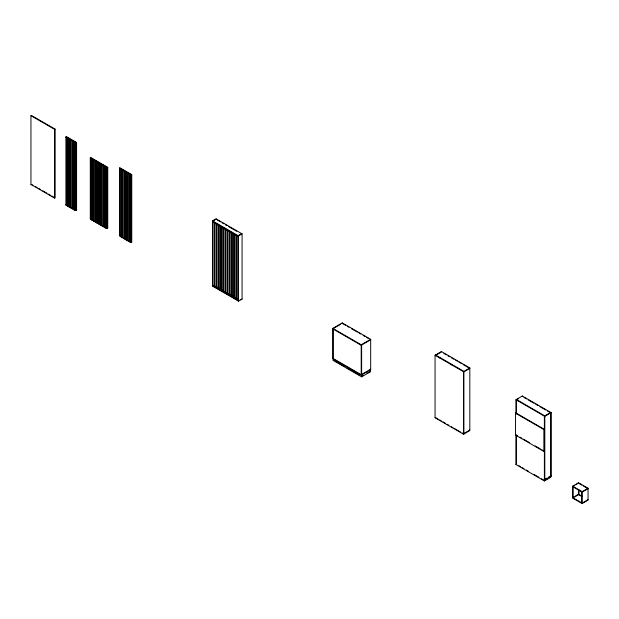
<?xml version="1.0" encoding="UTF-8"?>
<svg xmlns="http://www.w3.org/2000/svg" width="619" height="619" viewBox="0 0 619 619"><rect width="100%" height="100%" fill="white"/><g stroke="black" fill="none" stroke-linecap="round" stroke-linejoin="round"><path stroke-width="0.93" d="M30.95 115.676L31.376 115.428L55.06 129.1L55.06 197.887L54.634 198.126L30.95 184.454L30.95 115.676L54.634 129.348L55.06 129.1M66.403 137.101L65.978 137.348L67.162 138.029L67.162 205.856L65.978 205.175L65.978 136.853L66.403 136.613L76.594 142.486L76.594 210.313L76.16 210.561L72.245 208.301M67.162 138.029L67.587 137.789M70.682 207.396L67.587 206.104L67.587 138.277L68.013 138.029M67.587 138.277L69.196 138.718L69.196 207.032L70.814 207.473M69.196 207.032L69.63 206.785L69.63 138.958L69.196 139.205L70.814 139.646M72.423 208.402L70.814 207.961L70.814 140.134L71.239 139.894M70.814 140.134L72.423 140.575L72.423 208.889L74.032 209.33M72.849 140.823L72.423 141.07L74.032 141.503L74.032 209.818L75.216 210.506L75.642 210.259L75.642 142.432L74.032 141.999L74.458 141.751L74.458 209.578L74.032 209.818M65.978 136.853L76.16 142.734L76.594 142.486M30.95 184.454L33.008 185.151M98.398 223.397L90.281 218.708L90.281 157.721L90.707 157.474L107.76 167.323L107.76 228.31L107.335 228.558L100.023 224.333M92.099 219.76L90.49 219.327L90.49 158.34L90.916 158.093M90.49 158.34L92.099 158.774L92.099 220.256L93.717 220.689M92.099 220.256L92.533 220.008L92.533 159.021L92.099 159.269L93.717 159.702M95.326 221.625L93.717 221.184L93.717 160.197L94.142 159.95M93.717 160.197L95.326 160.638L95.326 222.113L96.935 222.554M95.752 160.878L95.326 161.126L96.935 161.567L96.935 223.041L98.545 223.482M96.935 223.041L97.361 222.801L97.361 161.814L96.935 162.054L98.545 162.495M100.154 224.411L98.545 223.977L98.545 162.99L98.97 162.743M98.545 162.99L100.154 163.424L100.154 224.906L101.764 225.339M100.154 224.906L100.58 224.658L100.58 163.671L100.154 163.919L101.764 164.352M103.381 226.268L101.764 225.834L101.764 164.847L102.189 164.6M101.764 164.847L103.381 165.281L103.381 226.763L104.99 227.204M103.806 165.528L103.381 165.776L104.99 166.217L104.99 227.691L106.174 228.38L106.6 228.132L106.6 167.145L104.99 166.704L105.416 166.457L105.416 227.444L104.99 227.691M90.281 157.721L107.335 167.571L107.76 167.323M119.908 235.321L119.482 235.568L119.482 168.02L119.908 167.772L131.754 174.612L131.754 242.161L131.321 242.408L128.953 241.039M121.262 236.597L119.645 236.156L119.645 168.608L120.071 168.36M119.645 168.608L121.262 169.041L121.262 237.085L122.872 237.526M121.688 169.289L121.262 169.536L122.872 169.977M124.481 238.454L122.872 238.021L122.872 170.465L123.297 170.217M66.403 204.432L65.978 204.68L67.548 205.585M122.872 170.465L124.481 170.906L124.481 238.949L126.09 239.383M65.978 205.175L66.403 204.928L66.403 136.613M124.906 171.154L124.481 171.393L126.09 171.834L126.09 239.878L127.274 240.559L127.274 173.011L126.09 172.33L126.516 172.082L126.516 239.63L126.09 239.878M67.587 206.104L68.013 205.856M127.274 173.011L127.7 172.763M129.309 241.248L127.7 240.806L127.7 173.258L128.125 173.011M127.7 173.258L129.309 173.691L129.309 241.735L130.493 242.424L130.918 242.176L130.918 174.62L129.309 174.187L129.735 173.939M70.814 207.961L71.239 207.713M72.423 208.889L72.849 208.642M119.482 168.02L131.321 174.86L131.754 174.612M90.281 218.708L90.707 218.461M90.49 219.327L90.916 219.08M93.717 221.184L94.142 220.937M95.326 222.113L95.752 221.865M98.545 223.977L98.97 223.73M101.764 225.834L102.189 225.587M103.381 226.763L103.806 226.515M121.262 237.085L121.688 236.845M124.481 238.949L124.906 238.702M127.7 240.806L128.125 240.559M129.309 241.735L129.735 241.487M212.464 220.859L216.023 218.801L242.075 233.843L242.075 299.07L238.516 301.12L212.464 286.079L212.464 220.859L238.516 235.893L242.075 233.843M241.65 233.603L238.091 235.653L238.091 300.88M214.313 285.019L212.897 285.839L238.091 300.385M216.163 286.079L214.739 286.899L214.739 223.149M218.012 287.146L216.588 287.967L216.588 224.217M219.853 288.214L218.437 289.034L218.437 225.285M221.703 289.282L220.287 290.102L220.287 226.353M223.126 290.102L221.703 290.922L221.703 227.173M223.552 290.35L222.128 291.17L222.128 227.421M225.401 291.417L223.977 292.238L223.977 228.488M227.243 292.478L225.827 293.305L225.827 229.548M229.092 293.545L227.676 294.365L227.676 230.616M230.516 294.365L229.092 295.186L229.092 231.436M230.941 294.613L229.517 295.433L229.517 231.684M232.79 295.681L231.367 296.501L231.367 232.752M234.632 296.749L233.216 297.569L233.216 233.82M236.056 297.569L234.632 298.389L234.632 234.64M236.481 297.816L235.065 298.637L235.065 234.887M238.33 298.884L236.907 299.704L236.907 235.955M240.226 299.65L242.075 299.07M332.782 328.364L342.261 322.894L370.68 339.297L370.68 369.713L361.202 375.184L332.782 358.772L332.782 328.364L361.635 345.015L361.635 374.441L362.061 376.607L361.635 376.36L363.183 375.462M340.682 324.294L332.782 328.851L361.202 345.263L370.68 339.792M333.208 358.525L333.208 360.444L334.067 360.444M370.68 339.297L361.202 344.768L361.202 375.184M370.68 369.218L361.202 374.688L332.782 358.277L333.208 358.037L333.208 328.604M367.067 373.218L368.622 372.321M333.208 360.444L361.635 376.847L370.255 371.872L370.255 369.961M463.902 433.927L463.476 434.174L435.056 417.763L435.056 355.275L441.401 351.522L469.821 367.934L469.821 430.561L463.902 433.981L462.231 432.96M463.902 433.981L463.902 371.354L435.482 354.942L435.482 355.438L441.401 352.018L441.401 351.522M469.821 367.934L463.476 371.679L435.056 355.275M435.056 417.763L435.482 417.516L437.989 419.017M544.38 479.57L544.805 479.818L551.158 476.15L551.158 412.649L522.304 395.99L515.96 399.742L515.96 414.243M517.128 399.479L518.606 398.621M515.534 413.198L515.96 412.95L544.38 429.362L543.954 429.601L515.534 413.198L515.534 435.072L543.954 451.483L544.38 451.236L541.873 449.789M544.38 480.94L544.38 416.069L550.724 412.401L550.724 477.272L544.38 480.94L515.96 464.529L515.96 434.553M551.158 412.649L544.805 416.316L544.38 416.069M515.534 435.072L517.631 435.791M515.96 464.529L516.385 464.281L516.385 435.18M545.177 479.114L546.763 478.193M548.349 477.28L549.935 476.367M544.38 479.949L544.805 480.197L550.724 476.777M572.652 486.178L578.579 482.758L588.05 488.229L588.05 500.152L582.131 503.572L572.652 498.102L572.652 486.178L582.131 491.648L588.05 488.229M573.395 486.24L574.873 485.389M576.359 484.53L578.579 482.758M574.138 496.755L572.652 497.606L582.131 503.077L588.05 499.665L587.624 499.417M575.616 495.904L578.579 494.194L582.525 496.469M217.261 220.016L220.511 221.888M222.136 222.825L223.761 223.769M225.386 224.705L227.011 225.641M228.643 226.585L236.768 231.274M523.976 397.452L526.483 398.899M528.154 399.866L534.011 403.24M535.683 404.207L538.19 405.654M539.861 406.621L545.71 409.995M547.382 410.962L549.889 412.409M443.908 353.464L446.415 354.911M448.086 355.879L449.758 356.846M451.429 357.805L453.936 359.26M455.615 360.219L457.286 361.187M458.958 362.154L461.464 363.601M463.136 364.568L468.985 367.941M469.395 368.181L469.821 368.429L463.902 371.841L463.476 371.601M212.897 221.594L238.091 236.141M212.897 222.089L238.091 236.636M516.385 399.905L516.811 400.153M515.96 399.742L544.38 416.146L544.805 415.906L516.385 399.41L516.385 413.252M435.482 355.438L435.908 355.685M438.825 357.364L440.496 358.331M450.524 364.119L452.195 365.086M345.603 325.315L342.261 323.381L342.261 322.894M347.274 326.283L348.946 327.242M351.453 328.697L357.302 332.07M358.974 333.037L360.645 334.005M363.152 335.452L364.831 336.411M366.502 337.378L368.173 338.345M520.138 437.238L521.809 438.206M523.481 439.173L529.33 442.546M535.187 445.928L540.201 448.821M579.369 483.71L581.736 485.072M583.315 485.985L587.261 488.267M587.624 488.476L588.05 488.724L582.131 492.144L572.652 486.673M369.404 369.961L369.829 372.12L369.404 371.872M550.724 475.903L551.158 476.15M469.395 429.826L469.821 430.066L463.902 433.486L463.476 433.238M579.369 495.138L580.947 496.051M35.461 186.567L37.094 187.511M38.726 188.455L40.359 189.399M42.812 190.814L46.897 193.167M48.53 194.111L50.162 195.055M51.795 195.999L54.248 197.415M439.66 419.93L441.332 420.951M443.003 421.864L445.51 423.365M447.181 424.27L448.852 425.292M451.359 426.739L453.031 427.706M454.702 428.619L460.559 432.047M518.892 465.728L520.564 466.695M522.235 467.662L523.906 468.629M526.413 470.076L528.084 471.036M533.942 474.417L538.956 477.311M541.463 478.758L544.805 480.692L544.805 480.197M120.272 236.025L127.375 240.126M335.305 361.163L344.504 366.471M347.011 367.918L352.025 370.812M353.697 371.779L359.554 375.153M582.131 491.648L582.131 503.572M581.705 491.896L581.705 502.837M579.005 489.877L579.005 494.434L573.078 497.854L573.078 486.913M578.579 489.637L578.579 494.682M544.805 415.821L544.805 479.818M543.954 429.601L543.954 451.483M522.304 395.99L522.304 396.485M463.476 371.679L463.476 434.174M361.635 374.936L361.635 376.847M238.516 235.893L238.516 301.12M236.481 235.707L236.481 299.457M232.79 233.572L232.79 297.321M230.941 232.504L230.941 296.253M227.243 230.376L227.243 294.126M225.401 229.309L225.401 293.058M223.552 228.241L223.552 291.99M219.853 226.105L219.853 289.854M218.012 225.037L218.012 288.787M216.449 219.544L216.449 219.049L212.897 221.099L212.897 286.326M216.163 223.97L216.163 287.719M214.313 222.91L214.313 286.659M131.321 174.86L131.321 242.408M130.493 174.868L130.493 242.424M128.884 173.939L128.884 241.487M125.665 172.082L125.665 239.63M124.055 171.154L124.055 238.702M122.446 170.217L122.446 237.773M120.829 169.289L120.829 236.845M107.335 167.571L107.335 228.558M106.174 167.393L106.174 228.38M104.565 166.457L104.565 227.444M102.947 165.528L102.947 226.515M101.338 164.6L101.338 225.587M99.729 163.671L99.729 224.658M98.119 162.743L98.119 223.73M96.51 161.814L96.51 222.801M94.9 160.878L94.9 221.865M93.291 159.95L93.291 220.937M91.674 159.021L91.674 220.008M76.16 142.734L76.16 210.561M75.216 142.68L75.216 210.506M73.607 141.751L73.607 209.578M71.997 140.823L71.997 208.642M70.388 139.894L70.388 207.713M68.771 138.958L68.771 206.785M54.634 129.348L54.634 198.126"/></g></svg>
